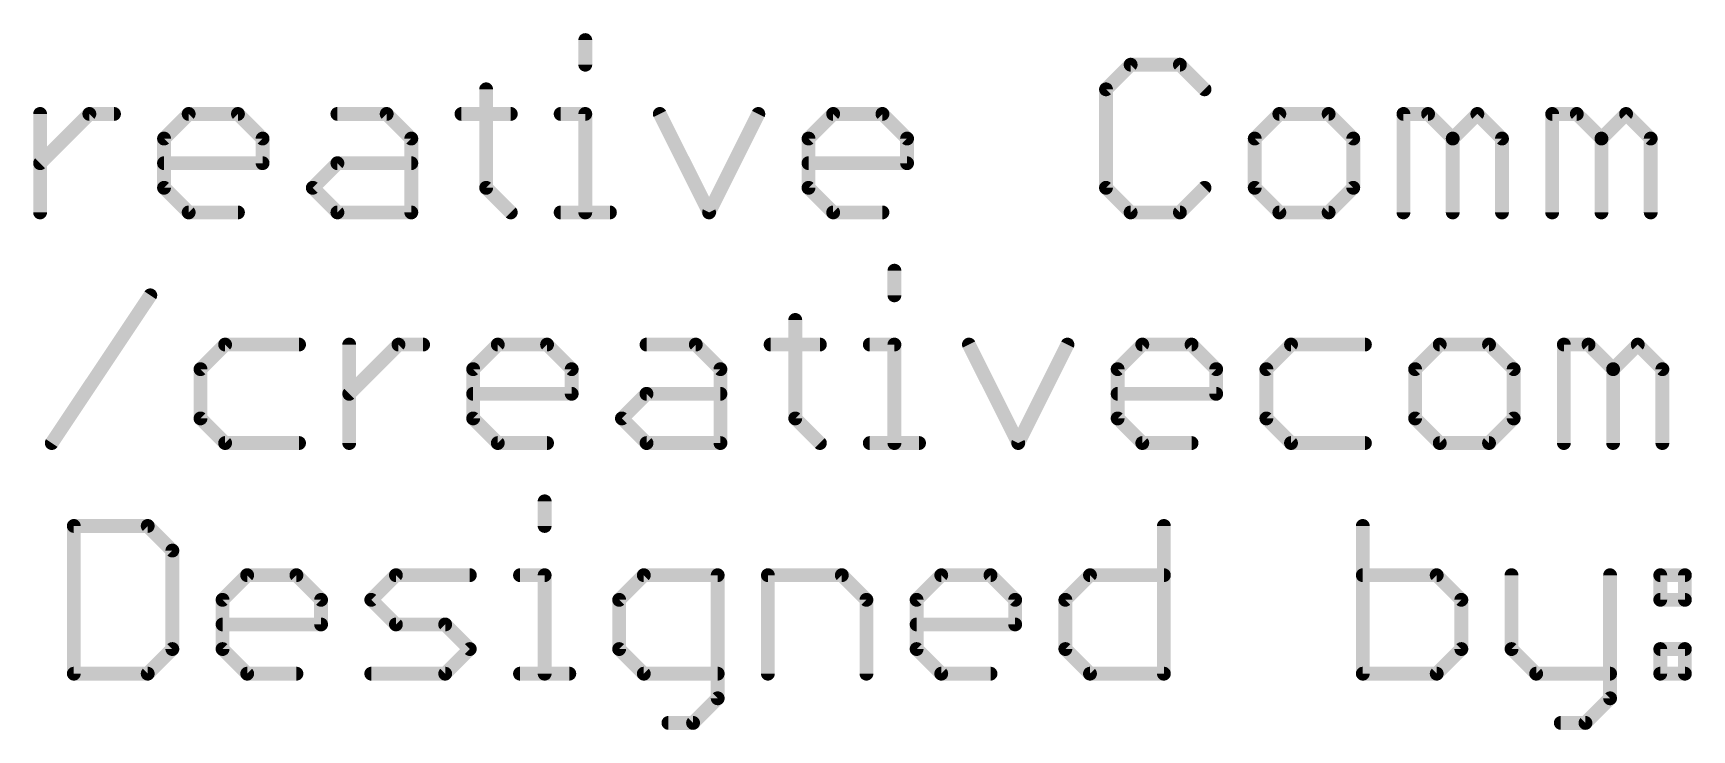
# Model space of a CAD drawing. Extents: x -34 to 73, y -20 to 26.
# Drawn here: x -2.91 to 15.35, y -19.59 to -11.92 of the extents above; entities that cross this region are included whole.
import ezdxf

# ---------------------------------------------------------------- set-up
doc = ezdxf.new("R2010")
doc.units = 0
doc.layers.add('51', color=53, linetype='CONTINUOUS')

msp = doc.modelspace()

# ---------------------------------------------------------------- linework, layer by layer
at = {"layer": '51', "const_width": 0.1524}
for points in [[(3.1662, -11.9956), (3.1662, -12.2668)], [(9.1691, -12.2668), (8.898, -12.538)], [(9.7115, -12.2668), (9.1691, -12.2668)], [(9.9826, -12.538), (9.7115, -12.2668)], [(2.0748, -12.538), (2.0748, -13.6226)], [(8.898, -12.538), (8.898, -13.6226)], [(-2.835, -13.8938), (-2.835, -12.8091)], [(-2.835, -13.3515), (-2.2926, -12.8091)], [(-2.2926, -12.8091), (-2.0215, -12.8091)], [(-1.4707, -13.0803), (-1.1995, -12.8091)], [(-1.1995, -12.8091), (-0.6572, -12.8091)], [(-0.6572, -12.8091), (-0.386, -13.0803)], [(0.4376, -12.8091), (0.98, -12.8091)], [(0.98, -12.8091), (1.2511, -13.0803)], [(1.8036, -12.8091), (2.346, -12.8091)], [(2.8951, -12.8091), (3.1662, -12.8091)], [(3.1662, -12.8091), (3.1662, -13.8938)], [(3.9865, -12.8091), (4.5288, -13.8938)], [(4.5288, -13.8938), (5.0712, -12.8091)], [(5.6237, -13.0803), (5.8948, -12.8091)], [(5.8948, -12.8091), (6.4372, -12.8091)], [(6.4372, -12.8091), (6.7083, -13.0803)], [(10.8063, -12.8091), (10.5351, -13.0803)], [(11.3486, -12.8091), (10.8063, -12.8091)], [(11.6198, -13.0803), (11.3486, -12.8091)], [(12.1723, -13.8938), (12.1723, -12.8091)], [(12.1723, -12.8091), (12.4435, -12.8091)], [(12.4435, -12.8091), (12.7146, -13.0803)], [(12.7146, -13.0803), (12.9858, -12.8091)], [(12.9858, -12.8091), (13.257, -13.0803)], [(13.8095, -13.8938), (13.8095, -12.8091)], [(13.8095, -12.8091), (14.0806, -12.8091)], [(14.0806, -12.8091), (14.3518, -13.0803)], [(14.3518, -13.0803), (14.6229, -12.8091)], [(14.6229, -12.8091), (14.8941, -13.0803)], [(-1.4707, -13.6226), (-1.4707, -13.0803)], [(-0.386, -13.0803), (-0.386, -13.3515)], [(1.2511, -13.0803), (1.2511, -13.8938)], [(5.6237, -13.6226), (5.6237, -13.0803)], [(6.7083, -13.0803), (6.7083, -13.3515)], [(10.5351, -13.0803), (10.5351, -13.6226)], [(11.6198, -13.6226), (11.6198, -13.0803)], [(12.7146, -13.0803), (12.7146, -13.8938)], [(13.257, -13.0803), (13.257, -13.8938)], [(14.3518, -13.0803), (14.3518, -13.8938)], [(14.8941, -13.0803), (14.8941, -13.8938)], [(-0.386, -13.3515), (-1.4707, -13.3515)], [(0.1665, -13.6226), (0.4376, -13.3515)], [(0.4376, -13.3515), (1.2511, -13.3515)], [(6.7083, -13.3515), (5.6237, -13.3515)], [(-1.1995, -13.8938), (-1.4707, -13.6226)], [(0.4376, -13.8938), (0.1665, -13.6226)], [(2.0748, -13.6226), (2.346, -13.8938)], [(5.8948, -13.8938), (5.6237, -13.6226)], [(8.898, -13.6226), (9.1691, -13.8938)], [(9.7115, -13.8938), (9.9826, -13.6226)], [(10.5351, -13.6226), (10.8063, -13.8938)], [(11.3486, -13.8938), (11.6198, -13.6226)], [(-0.6572, -13.8938), (-1.1995, -13.8938)], [(1.2511, -13.8938), (0.4376, -13.8938)], [(2.8951, -13.8938), (3.4374, -13.8938)], [(6.4372, -13.8938), (5.8948, -13.8938)], [(9.1691, -13.8938), (9.7115, -13.8938)], [(10.8063, -13.8938), (11.3486, -13.8938)], [(6.569, -14.5356), (6.569, -14.8068)], [(-2.7066, -16.4338), (-1.6219, -14.8068)], [(5.4775, -15.078), (5.4775, -16.1626)], [(-0.7982, -15.3491), (-1.0694, -15.6203)], [(0.0153, -15.3491), (-0.7982, -15.3491)], [(0.5677, -16.4338), (0.5677, -15.3491)], [(0.5677, -15.8915), (1.1101, -15.3491)], [(1.1101, -15.3491), (1.3812, -15.3491)], [(1.932, -15.6203), (2.2032, -15.3491)], [(2.2032, -15.3491), (2.7455, -15.3491)], [(2.7455, -15.3491), (3.0167, -15.6203)], [(3.8404, -15.3491), (4.3827, -15.3491)], [(4.3827, -15.3491), (4.6539, -15.6203)], [(5.2064, -15.3491), (5.7487, -15.3491)], [(6.2978, -15.3491), (6.569, -15.3491)], [(6.569, -15.3491), (6.569, -16.4338)], [(7.3892, -15.3491), (7.9316, -16.4338)], [(7.9316, -16.4338), (8.4739, -15.3491)], [(9.0264, -15.6203), (9.2976, -15.3491)], [(9.2976, -15.3491), (9.8399, -15.3491)], [(9.8399, -15.3491), (10.111, -15.6203)], [(10.9347, -15.3491), (10.6635, -15.6203)], [(11.7482, -15.3491), (10.9347, -15.3491)], [(12.5719, -15.3491), (12.3007, -15.6203)], [(13.1142, -15.3491), (12.5719, -15.3491)], [(13.3854, -15.6203), (13.1142, -15.3491)], [(13.9379, -16.4338), (13.9379, -15.3491)], [(13.9379, -15.3491), (14.209, -15.3491)], [(14.209, -15.3491), (14.4802, -15.6203)], [(14.4802, -15.6203), (14.7514, -15.3491)], [(14.7514, -15.3491), (15.0225, -15.6203)], [(-1.0694, -15.6203), (-1.0694, -16.1626)], [(1.932, -16.1626), (1.932, -15.6203)], [(3.0167, -15.6203), (3.0167, -15.8915)], [(4.6539, -15.6203), (4.6539, -16.4338)], [(9.0264, -16.1626), (9.0264, -15.6203)], [(10.111, -15.6203), (10.111, -15.8915)], [(10.6635, -15.6203), (10.6635, -16.1626)], [(12.3007, -15.6203), (12.3007, -16.1626)], [(13.3854, -16.1626), (13.3854, -15.6203)], [(14.4802, -15.6203), (14.4802, -16.4338)], [(15.0225, -15.6203), (15.0225, -16.4338)], [(3.0167, -15.8915), (1.932, -15.8915)], [(3.5692, -16.1626), (3.8404, -15.8915)], [(3.8404, -15.8915), (4.6539, -15.8915)], [(10.111, -15.8915), (9.0264, -15.8915)], [(-1.0694, -16.1626), (-0.7982, -16.4338)], [(2.2032, -16.4338), (1.932, -16.1626)], [(3.8404, -16.4338), (3.5692, -16.1626)], [(5.4775, -16.1626), (5.7487, -16.4338)], [(9.2976, -16.4338), (9.0264, -16.1626)], [(10.6635, -16.1626), (10.9347, -16.4338)], [(12.3007, -16.1626), (12.5719, -16.4338)], [(13.1142, -16.4338), (13.3854, -16.1626)], [(-0.7982, -16.4338), (0.0153, -16.4338)], [(2.7455, -16.4338), (2.2032, -16.4338)], [(4.6539, -16.4338), (3.8404, -16.4338)], [(6.2978, -16.4338), (6.8401, -16.4338)], [(9.8399, -16.4338), (9.2976, -16.4338)], [(10.9347, -16.4338), (11.7482, -16.4338)], [(12.5719, -16.4338), (13.1142, -16.4338)], [(2.7188, -17.0756), (2.7188, -17.3468)], [(-2.4638, -17.3468), (-2.4638, -18.9738)], [(-1.6503, -17.3468), (-2.4638, -17.3468)], [(-1.3791, -17.618), (-1.6503, -17.3468)], [(9.5352, -17.3468), (9.5352, -18.9738)], [(11.7249, -17.3468), (11.7249, -18.9738)], [(-1.3791, -18.7026), (-1.3791, -17.618)], [(-0.8266, -18.1603), (-0.5555, -17.8891)], [(-0.5555, -17.8891), (-0.0132, -17.8891)], [(-0.0132, -17.8891), (0.258, -18.1603)], [(0.8105, -18.1603), (1.0817, -17.8891)], [(1.0817, -17.8891), (1.8952, -17.8891)], [(2.4477, -17.8891), (2.7188, -17.8891)], [(2.7188, -17.8891), (2.7188, -18.9738)], [(3.8103, -17.8891), (3.5391, -18.1603)], [(4.6238, -17.8891), (3.8103, -17.8891)], [(4.6238, -19.245), (4.6238, -17.8891)], [(5.1763, -18.9738), (5.1763, -17.8891)], [(5.1763, -17.8891), (5.9898, -17.8891)], [(5.9898, -17.8891), (6.2609, -18.1603)], [(6.8134, -18.1603), (7.0846, -17.8891)], [(7.0846, -17.8891), (7.6269, -17.8891)], [(7.6269, -17.8891), (7.8981, -18.1603)], [(8.4506, -18.1603), (8.7217, -17.8891)], [(8.7217, -17.8891), (9.5352, -17.8891)], [(12.5384, -17.8891), (11.7249, -17.8891)], [(12.8095, -18.1603), (12.5384, -17.8891)], [(13.362, -17.8891), (13.362, -18.7026)], [(14.4467, -17.8891), (14.4467, -19.245)], [(14.9992, -17.8891), (15.2704, -17.8891)], [(14.9992, -18.1603), (14.9992, -17.8891)], [(15.2704, -17.8891), (15.2704, -18.1603)], [(-0.8266, -18.7026), (-0.8266, -18.1603)], [(0.258, -18.1603), (0.258, -18.4315)], [(1.0817, -18.4315), (0.8105, -18.1603)], [(3.5391, -18.1603), (3.5391, -18.7026)], [(6.2609, -18.1603), (6.2609, -18.9738)], [(6.8134, -18.7026), (6.8134, -18.1603)], [(7.8981, -18.1603), (7.8981, -18.4315)], [(8.4506, -18.7026), (8.4506, -18.1603)], [(12.8095, -18.7026), (12.8095, -18.1603)], [(15.2704, -18.1603), (14.9992, -18.1603)], [(0.258, -18.4315), (-0.8266, -18.4315)], [(1.624, -18.4315), (1.0817, -18.4315)], [(1.8952, -18.7026), (1.624, -18.4315)], [(7.8981, -18.4315), (6.8134, -18.4315)], [(-1.6503, -18.9738), (-1.3791, -18.7026)], [(-0.5555, -18.9738), (-0.8266, -18.7026)], [(1.624, -18.9738), (1.8952, -18.7026)], [(3.5391, -18.7026), (3.8103, -18.9738)], [(7.0846, -18.9738), (6.8134, -18.7026)], [(8.7217, -18.9738), (8.4506, -18.7026)], [(12.5384, -18.9738), (12.8095, -18.7026)], [(13.362, -18.7026), (13.6332, -18.9738)], [(14.9992, -18.7026), (15.2704, -18.7026)], [(14.9992, -18.9738), (14.9992, -18.7026)], [(15.2704, -18.7026), (15.2704, -18.9738)], [(-2.4638, -18.9738), (-1.6503, -18.9738)], [(-0.0132, -18.9738), (-0.5555, -18.9738)], [(0.8105, -18.9738), (1.624, -18.9738)], [(2.4477, -18.9738), (2.99, -18.9738)], [(3.8103, -18.9738), (4.6238, -18.9738)], [(7.6269, -18.9738), (7.0846, -18.9738)], [(9.5352, -18.9738), (8.7217, -18.9738)], [(11.7249, -18.9738), (12.5384, -18.9738)], [(13.6332, -18.9738), (14.4467, -18.9738)], [(15.2704, -18.9738), (14.9992, -18.9738)], [(4.3526, -19.5161), (4.6238, -19.245)], [(14.4467, -19.245), (14.1755, -19.5161)], [(4.0814, -19.5161), (4.3526, -19.5161)], [(14.1755, -19.5161), (13.9044, -19.5161)]]:
    msp.add_lwpolyline(points, dxfattribs=at)
at = {"layer": '51', "const_width": 0.0762}
for points in [[(3.2043, -11.9956, 1), (3.1281, -11.9956)], [(3.1281, -12.2668, 1), (3.2043, -12.2668)], [(9.1691, -12.2287, 1), (9.1691, -12.3049)], [(9.1961, -12.2938, 1), (9.1422, -12.2399)], [(9.7384, -12.2399, 1), (9.6845, -12.2938)], [(9.7115, -12.3049, 1), (9.7115, -12.2287)], [(2.1129, -12.538, 1), (2.0367, -12.538)], [(8.871, -12.511, 1), (8.9249, -12.5649)], [(8.9361, -12.538, 1), (8.8599, -12.538)], [(9.9557, -12.5649, 1), (10.0096, -12.511)], [(-2.7969, -12.8091, 1), (-2.8731, -12.8091)], [(-2.2926, -12.771, 1), (-2.2926, -12.8472)], [(-2.2657, -12.8361, 1), (-2.3196, -12.7822)], [(-2.0215, -12.8472, 1), (-2.0215, -12.771)], [(-1.1995, -12.771, 1), (-1.1995, -12.8472)], [(-1.1726, -12.8361, 1), (-1.2265, -12.7822)], [(-0.6302, -12.7822, 1), (-0.6841, -12.8361)], [(-0.6572, -12.8472, 1), (-0.6572, -12.771)], [(0.4376, -12.771, 1), (0.4376, -12.8472)], [(1.0069, -12.7822, 1), (0.953, -12.8361)], [(0.98, -12.8472, 1), (0.98, -12.771)], [(1.8036, -12.771, 1), (1.8036, -12.8472)], [(2.346, -12.8472, 1), (2.346, -12.771)], [(2.8951, -12.771, 1), (2.8951, -12.8472)], [(3.2043, -12.8091, 1), (3.1281, -12.8091)], [(3.1662, -12.8472, 1), (3.1662, -12.771)], [(4.0206, -12.7921, 1), (3.9524, -12.8262)], [(5.1052, -12.8262, 1), (5.0371, -12.7921)], [(5.8948, -12.771, 1), (5.8948, -12.8472)], [(5.9218, -12.8361, 1), (5.8679, -12.7822)], [(6.4641, -12.7822, 1), (6.4102, -12.8361)], [(6.4372, -12.8472, 1), (6.4372, -12.771)], [(10.8063, -12.771, 1), (10.8063, -12.8472)], [(10.8332, -12.8361, 1), (10.7794, -12.7822)], [(11.3756, -12.7822, 1), (11.3217, -12.8361)], [(11.3486, -12.8472, 1), (11.3486, -12.771)], [(12.2104, -12.8091, 1), (12.1342, -12.8091)], [(12.1723, -12.771, 1), (12.1723, -12.8472)], [(12.4704, -12.7822, 1), (12.4165, -12.8361)], [(12.4435, -12.8472, 1), (12.4435, -12.771)], [(13.0127, -12.7822, 1), (12.9588, -12.8361)], [(13.0127, -12.8361, 1), (12.9588, -12.7822)], [(13.8476, -12.8091, 1), (13.7713, -12.8091)], [(13.8095, -12.771, 1), (13.8095, -12.8472)], [(14.1076, -12.7822, 1), (14.0537, -12.8361)], [(14.0806, -12.8472, 1), (14.0806, -12.771)], [(14.6499, -12.7822, 1), (14.596, -12.8361)], [(14.6499, -12.8361, 1), (14.596, -12.7822)], [(-1.4326, -13.0803, 1), (-1.5088, -13.0803)], [(-1.4976, -13.0534, 1), (-1.4437, -13.1072)], [(-0.3479, -13.0803, 1), (-0.4241, -13.0803)], [(-0.413, -13.1072, 1), (-0.3591, -13.0534)], [(1.2892, -13.0803, 1), (1.213, -13.0803)], [(1.2242, -13.1072, 1), (1.2781, -13.0534)], [(5.6618, -13.0803, 1), (5.5856, -13.0803)], [(5.5967, -13.0534, 1), (5.6506, -13.1072)], [(6.7464, -13.0803, 1), (6.6702, -13.0803)], [(6.6814, -13.1072, 1), (6.7353, -13.0534)], [(10.5732, -13.0803, 1), (10.497, -13.0803)], [(10.5082, -13.0534, 1), (10.5621, -13.1072)], [(11.6579, -13.0803, 1), (11.5817, -13.0803)], [(11.5929, -13.1072, 1), (11.6467, -13.0534)], [(12.7527, -13.0803, 1), (12.6765, -13.0803)], [(12.6877, -13.0534, 1), (12.7416, -13.1072)], [(12.6877, -13.1072, 1), (12.7416, -13.0534)], [(13.2951, -13.0803, 1), (13.2189, -13.0803)], [(13.23, -13.1072, 1), (13.2839, -13.0534)], [(14.3899, -13.0803, 1), (14.3137, -13.0803)], [(14.3248, -13.0534, 1), (14.3787, -13.1072)], [(14.3248, -13.1072, 1), (14.3787, -13.0534)], [(14.9322, -13.0803, 1), (14.856, -13.0803)], [(14.8672, -13.1072, 1), (14.9211, -13.0534)], [(-2.8619, -13.3245, 1), (-2.808, -13.3784)], [(-1.4707, -13.3134, 1), (-1.4707, -13.3896)], [(-0.4241, -13.3515, 1), (-0.3479, -13.3515)], [(-0.386, -13.3896, 1), (-0.386, -13.3134)], [(0.4376, -13.3134, 1), (0.4376, -13.3896)], [(0.4646, -13.3784, 1), (0.4107, -13.3245)], [(1.2511, -13.3896, 1), (1.2511, -13.3134)], [(5.6237, -13.3134, 1), (5.6237, -13.3896)], [(6.6702, -13.3515, 1), (6.7464, -13.3515)], [(6.7083, -13.3896, 1), (6.7083, -13.3134)], [(-1.4437, -13.5957, 1), (-1.4976, -13.6496)], [(-1.5088, -13.6226, 1), (-1.4326, -13.6226)], [(0.1934, -13.5957, 1), (0.1395, -13.6496)], [(0.1395, -13.5957, 1), (0.1934, -13.6496)], [(2.1017, -13.5957, 1), (2.0479, -13.6496)], [(2.0367, -13.6226, 1), (2.1129, -13.6226)], [(5.6506, -13.5957, 1), (5.5967, -13.6496)], [(5.5856, -13.6226, 1), (5.6618, -13.6226)], [(8.9249, -13.5957, 1), (8.871, -13.6496)], [(8.8599, -13.6226, 1), (8.9361, -13.6226)], [(10.0096, -13.6496, 1), (9.9557, -13.5957)], [(10.5621, -13.5957, 1), (10.5082, -13.6496)], [(10.497, -13.6226, 1), (10.5732, -13.6226)], [(11.5817, -13.6226, 1), (11.6579, -13.6226)], [(11.6467, -13.6496, 1), (11.5929, -13.5957)], [(-2.8731, -13.8938, 1), (-2.7969, -13.8938)], [(-1.1995, -13.8557, 1), (-1.1995, -13.9319)], [(-1.2265, -13.9207, 1), (-1.1726, -13.8669)], [(-0.6572, -13.9319, 1), (-0.6572, -13.8557)], [(0.4376, -13.8557, 1), (0.4376, -13.9319)], [(0.4107, -13.9207, 1), (0.4646, -13.8669)], [(1.213, -13.8938, 1), (1.2892, -13.8938)], [(1.2511, -13.9319, 1), (1.2511, -13.8557)], [(2.319, -13.9207, 1), (2.3729, -13.8669)], [(2.8951, -13.8557, 1), (2.8951, -13.9319)], [(3.1281, -13.8938, 1), (3.2043, -13.8938)], [(3.4374, -13.9319, 1), (3.4374, -13.8557)], [(4.4948, -13.8768, 1), (4.5629, -13.9108)], [(4.4948, -13.9108, 1), (4.5629, -13.8768)], [(5.8948, -13.8557, 1), (5.8948, -13.9319)], [(5.8679, -13.9207, 1), (5.9218, -13.8669)], [(6.4372, -13.9319, 1), (6.4372, -13.8557)], [(9.1691, -13.8557, 1), (9.1691, -13.9319)], [(9.1422, -13.9207, 1), (9.1961, -13.8669)], [(9.6845, -13.8669, 1), (9.7384, -13.9207)], [(9.7115, -13.9319, 1), (9.7115, -13.8557)], [(10.8063, -13.8557, 1), (10.8063, -13.9319)], [(10.7794, -13.9207, 1), (10.8332, -13.8669)], [(11.3217, -13.8669, 1), (11.3756, -13.9207)], [(11.3486, -13.9319, 1), (11.3486, -13.8557)], [(12.1342, -13.8938, 1), (12.2104, -13.8938)], [(12.6765, -13.8938, 1), (12.7527, -13.8938)], [(13.2189, -13.8938, 1), (13.2951, -13.8938)], [(13.7713, -13.8938, 1), (13.8476, -13.8938)], [(14.3137, -13.8938, 1), (14.3899, -13.8938)], [(14.856, -13.8938, 1), (14.9322, -13.8938)], [(6.6071, -14.5356, 1), (6.5309, -14.5356)], [(-1.5902, -14.8279, 1), (-1.6536, -14.7857)], [(6.5309, -14.8068, 1), (6.6071, -14.8068)], [(5.5156, -15.078, 1), (5.4394, -15.078)], [(-0.7982, -15.311, 1), (-0.7982, -15.3872)], [(-0.7713, -15.3761, 1), (-0.8252, -15.3222)], [(0.0153, -15.3872, 1), (0.0153, -15.311)], [(0.6058, -15.3491, 1), (0.5296, -15.3491)], [(1.1101, -15.311, 1), (1.1101, -15.3872)], [(1.137, -15.3761, 1), (1.0831, -15.3222)], [(1.3812, -15.3872, 1), (1.3812, -15.311)], [(2.2032, -15.311, 1), (2.2032, -15.3872)], [(2.2301, -15.3761, 1), (2.1763, -15.3222)], [(2.7725, -15.3222, 1), (2.7186, -15.3761)], [(2.7455, -15.3872, 1), (2.7455, -15.311)], [(3.8404, -15.311, 1), (3.8404, -15.3872)], [(4.4096, -15.3222, 1), (4.3558, -15.3761)], [(4.3827, -15.3872, 1), (4.3827, -15.311)], [(5.2064, -15.311, 1), (5.2064, -15.3872)], [(5.7487, -15.3872, 1), (5.7487, -15.311)], [(6.2978, -15.311, 1), (6.2978, -15.3872)], [(6.6071, -15.3491, 1), (6.5309, -15.3491)], [(6.569, -15.3872, 1), (6.569, -15.311)], [(7.4233, -15.3321, 1), (7.3552, -15.3662)], [(8.508, -15.3662, 1), (8.4398, -15.3321)], [(9.2976, -15.311, 1), (9.2976, -15.3872)], [(9.3245, -15.3761, 1), (9.2706, -15.3222)], [(9.8668, -15.3222, 1), (9.8129, -15.3761)], [(9.8399, -15.3872, 1), (9.8399, -15.311)], [(10.9347, -15.311, 1), (10.9347, -15.3872)], [(10.9616, -15.3761, 1), (10.9078, -15.3222)], [(11.7482, -15.3872, 1), (11.7482, -15.311)], [(12.5719, -15.311, 1), (12.5719, -15.3872)], [(12.5988, -15.3761, 1), (12.5449, -15.3222)], [(13.1411, -15.3222, 1), (13.0873, -15.3761)], [(13.1142, -15.3872, 1), (13.1142, -15.311)], [(13.976, -15.3491, 1), (13.8998, -15.3491)], [(13.9379, -15.311, 1), (13.9379, -15.3872)], [(14.236, -15.3222, 1), (14.1821, -15.3761)], [(14.209, -15.3872, 1), (14.209, -15.311)], [(14.7783, -15.3222, 1), (14.7244, -15.3761)], [(14.7783, -15.3761, 1), (14.7244, -15.3222)], [(-1.0313, -15.6203, 1), (-1.1075, -15.6203)], [(-1.0964, -15.5934, 1), (-1.0425, -15.6472)], [(1.9701, -15.6203, 1), (1.8939, -15.6203)], [(1.9051, -15.5934, 1), (1.959, -15.6472)], [(3.0548, -15.6203, 1), (2.9786, -15.6203)], [(2.9898, -15.6472, 1), (3.0436, -15.5934)], [(4.692, -15.6203, 1), (4.6158, -15.6203)], [(4.6269, -15.6472, 1), (4.6808, -15.5934)], [(9.0645, -15.6203, 1), (8.9883, -15.6203)], [(8.9994, -15.5934, 1), (9.0533, -15.6472)], [(10.1491, -15.6203, 1), (10.0729, -15.6203)], [(10.0841, -15.6472, 1), (10.138, -15.5934)], [(10.7016, -15.6203, 1), (10.6254, -15.6203)], [(10.6366, -15.5934, 1), (10.6905, -15.6472)], [(12.3388, -15.6203, 1), (12.2626, -15.6203)], [(12.2738, -15.5934, 1), (12.3276, -15.6472)], [(13.4235, -15.6203, 1), (13.3473, -15.6203)], [(13.3584, -15.6472, 1), (13.4123, -15.5934)], [(14.5183, -15.6203, 1), (14.4421, -15.6203)], [(14.4532, -15.5934, 1), (14.5071, -15.6472)], [(14.4532, -15.6472, 1), (14.5071, -15.5934)], [(15.0606, -15.6203, 1), (14.9844, -15.6203)], [(14.9956, -15.6472, 1), (15.0495, -15.5934)], [(0.5408, -15.8645, 1), (0.5947, -15.9184)], [(1.932, -15.8534, 1), (1.932, -15.9296)], [(2.9786, -15.8915, 1), (3.0548, -15.8915)], [(3.0167, -15.9296, 1), (3.0167, -15.8534)], [(3.8404, -15.8534, 1), (3.8404, -15.9296)], [(3.8673, -15.9184, 1), (3.8134, -15.8645)], [(4.6539, -15.9296, 1), (4.6539, -15.8534)], [(9.0264, -15.8534, 1), (9.0264, -15.9296)], [(10.0729, -15.8915, 1), (10.1491, -15.8915)], [(10.111, -15.9296, 1), (10.111, -15.8534)], [(-1.0425, -16.1357, 1), (-1.0964, -16.1896)], [(-1.1075, -16.1626, 1), (-1.0313, -16.1626)], [(1.959, -16.1357, 1), (1.9051, -16.1896)], [(1.8939, -16.1626, 1), (1.9701, -16.1626)], [(3.5961, -16.1357, 1), (3.5423, -16.1896)], [(3.5423, -16.1357, 1), (3.5961, -16.1896)], [(5.5045, -16.1357, 1), (5.4506, -16.1896)], [(5.4394, -16.1626, 1), (5.5156, -16.1626)], [(9.0533, -16.1357, 1), (8.9994, -16.1896)], [(8.9883, -16.1626, 1), (9.0645, -16.1626)], [(10.6905, -16.1357, 1), (10.6366, -16.1896)], [(10.6254, -16.1626, 1), (10.7016, -16.1626)], [(12.3276, -16.1357, 1), (12.2738, -16.1896)], [(12.2626, -16.1626, 1), (12.3388, -16.1626)], [(13.3473, -16.1626, 1), (13.4235, -16.1626)], [(13.4123, -16.1896, 1), (13.3584, -16.1357)], [(-2.7383, -16.4127, 1), (-2.6749, -16.4549)], [(-0.7982, -16.3957, 1), (-0.7982, -16.4719)], [(-0.8252, -16.4607, 1), (-0.7713, -16.4069)], [(0.0153, -16.4719, 1), (0.0153, -16.3957)], [(0.5296, -16.4338, 1), (0.6058, -16.4338)], [(2.2032, -16.3957, 1), (2.2032, -16.4719)], [(2.1763, -16.4607, 1), (2.2301, -16.4069)], [(2.7455, -16.4719, 1), (2.7455, -16.3957)], [(3.8404, -16.3957, 1), (3.8404, -16.4719)], [(3.8134, -16.4607, 1), (3.8673, -16.4069)], [(4.6158, -16.4338, 1), (4.692, -16.4338)], [(4.6539, -16.4719, 1), (4.6539, -16.3957)], [(5.7217, -16.4607, 1), (5.7756, -16.4069)], [(6.2978, -16.3957, 1), (6.2978, -16.4719)], [(6.5309, -16.4338, 1), (6.6071, -16.4338)], [(6.8401, -16.4719, 1), (6.8401, -16.3957)], [(7.8975, -16.4168, 1), (7.9656, -16.4508)], [(7.8975, -16.4508, 1), (7.9656, -16.4168)], [(9.2976, -16.3957, 1), (9.2976, -16.4719)], [(9.2706, -16.4607, 1), (9.3245, -16.4069)], [(9.8399, -16.4719, 1), (9.8399, -16.3957)], [(10.9347, -16.3957, 1), (10.9347, -16.4719)], [(10.9078, -16.4607, 1), (10.9616, -16.4069)], [(11.7482, -16.4719, 1), (11.7482, -16.3957)], [(12.5719, -16.3957, 1), (12.5719, -16.4719)], [(12.5449, -16.4607, 1), (12.5988, -16.4069)], [(13.0873, -16.4069, 1), (13.1411, -16.4607)], [(13.1142, -16.4719, 1), (13.1142, -16.3957)], [(13.8998, -16.4338, 1), (13.976, -16.4338)], [(14.4421, -16.4338, 1), (14.5183, -16.4338)], [(14.9844, -16.4338, 1), (15.0606, -16.4338)], [(2.7569, -17.0756, 1), (2.6807, -17.0756)], [(-2.4257, -17.3468, 1), (-2.5019, -17.3468)], [(-2.4638, -17.3087, 1), (-2.4638, -17.3849)], [(-1.6234, -17.3199, 1), (-1.6772, -17.3738)], [(-1.6503, -17.3849, 1), (-1.6503, -17.3087)], [(2.6807, -17.3468, 1), (2.7569, -17.3468)], [(9.5733, -17.3468, 1), (9.4971, -17.3468)], [(11.763, -17.3468, 1), (11.6868, -17.3468)], [(-1.341, -17.618, 1), (-1.4172, -17.618)], [(-1.4061, -17.6449, 1), (-1.3522, -17.591)], [(-0.5555, -17.851, 1), (-0.5555, -17.9272)], [(-0.5285, -17.9161, 1), (-0.5824, -17.8622)], [(0.0138, -17.8622, 1), (-0.0401, -17.9161)], [(-0.0132, -17.9272, 1), (-0.0132, -17.851)], [(1.0817, -17.851, 1), (1.0817, -17.9272)], [(1.1086, -17.9161, 1), (1.0547, -17.8622)], [(1.8952, -17.9272, 1), (1.8952, -17.851)], [(2.4477, -17.851, 1), (2.4477, -17.9272)], [(2.7569, -17.8891, 1), (2.6807, -17.8891)], [(2.7188, -17.9272, 1), (2.7188, -17.851)], [(3.8103, -17.851, 1), (3.8103, -17.9272)], [(3.8372, -17.9161, 1), (3.7833, -17.8622)], [(4.6619, -17.8891, 1), (4.5857, -17.8891)], [(4.6238, -17.9272, 1), (4.6238, -17.851)], [(5.2144, -17.8891, 1), (5.1382, -17.8891)], [(5.1763, -17.851, 1), (5.1763, -17.9272)], [(6.0167, -17.8622, 1), (5.9628, -17.9161)], [(5.9898, -17.9272, 1), (5.9898, -17.851)], [(7.0846, -17.851, 1), (7.0846, -17.9272)], [(7.1115, -17.9161, 1), (7.0576, -17.8622)], [(7.6539, -17.8622, 1), (7.6, -17.9161)], [(7.6269, -17.9272, 1), (7.6269, -17.851)], [(8.7217, -17.851, 1), (8.7217, -17.9272)], [(8.7487, -17.9161, 1), (8.6948, -17.8622)], [(9.5352, -17.9272, 1), (9.5352, -17.851)], [(11.7249, -17.851, 1), (11.7249, -17.9272)], [(12.5653, -17.8622, 1), (12.5114, -17.9161)], [(12.5384, -17.9272, 1), (12.5384, -17.851)], [(13.4001, -17.8891, 1), (13.3239, -17.8891)], [(14.4848, -17.8891, 1), (14.4086, -17.8891)], [(14.9992, -17.851, 1), (14.9992, -17.9272)], [(15.0373, -17.8891, 1), (14.9611, -17.8891)], [(15.3085, -17.8891, 1), (15.2323, -17.8891)], [(15.2704, -17.9272, 1), (15.2704, -17.851)], [(-0.7885, -18.1603, 1), (-0.8647, -18.1603)], [(-0.8536, -18.1334, 1), (-0.7997, -18.1872)], [(0.2961, -18.1603, 1), (0.2199, -18.1603)], [(0.2311, -18.1872, 1), (0.285, -18.1334)], [(0.8375, -18.1334, 1), (0.7836, -18.1872)], [(0.7836, -18.1334, 1), (0.8375, -18.1872)], [(3.5772, -18.1603, 1), (3.501, -18.1603)], [(3.5122, -18.1334, 1), (3.566, -18.1872)], [(6.299, -18.1603, 1), (6.2228, -18.1603)], [(6.234, -18.1872, 1), (6.2879, -18.1334)], [(6.8515, -18.1603, 1), (6.7753, -18.1603)], [(6.7865, -18.1334, 1), (6.8404, -18.1872)], [(7.9362, -18.1603, 1), (7.86, -18.1603)], [(7.8711, -18.1872, 1), (7.925, -18.1334)], [(8.4887, -18.1603, 1), (8.4125, -18.1603)], [(8.4236, -18.1334, 1), (8.4775, -18.1872)], [(12.8476, -18.1603, 1), (12.7714, -18.1603)], [(12.7826, -18.1872, 1), (12.8365, -18.1334)], [(14.9992, -18.1222, 1), (14.9992, -18.1984)], [(14.9611, -18.1603, 1), (15.0373, -18.1603)], [(15.2323, -18.1603, 1), (15.3085, -18.1603)], [(15.2704, -18.1984, 1), (15.2704, -18.1222)], [(-0.8266, -18.3934, 1), (-0.8266, -18.4696)], [(0.2199, -18.4315, 1), (0.2961, -18.4315)], [(0.258, -18.4696, 1), (0.258, -18.3934)], [(1.0817, -18.3934, 1), (1.0817, -18.4696)], [(1.0547, -18.4584, 1), (1.1086, -18.4045)], [(1.6509, -18.4045, 1), (1.5971, -18.4584)], [(1.624, -18.4696, 1), (1.624, -18.3934)], [(6.8134, -18.3934, 1), (6.8134, -18.4696)], [(7.86, -18.4315, 1), (7.9362, -18.4315)], [(7.8981, -18.4696, 1), (7.8981, -18.3934)], [(-1.4172, -18.7026, 1), (-1.341, -18.7026)], [(-1.3522, -18.7296, 1), (-1.4061, -18.6757)], [(-0.7997, -18.6757, 1), (-0.8536, -18.7296)], [(-0.8647, -18.7026, 1), (-0.7885, -18.7026)], [(1.9221, -18.7296, 1), (1.8682, -18.6757)], [(1.8682, -18.7296, 1), (1.9221, -18.6757)], [(3.566, -18.6757, 1), (3.5122, -18.7296)], [(3.501, -18.7026, 1), (3.5772, -18.7026)], [(6.8404, -18.6757, 1), (6.7865, -18.7296)], [(6.7753, -18.7026, 1), (6.8515, -18.7026)], [(8.4775, -18.6757, 1), (8.4236, -18.7296)], [(8.4125, -18.7026, 1), (8.4887, -18.7026)], [(12.7714, -18.7026, 1), (12.8476, -18.7026)], [(12.8365, -18.7296, 1), (12.7826, -18.6757)], [(13.389, -18.6757, 1), (13.3351, -18.7296)], [(13.3239, -18.7026, 1), (13.4001, -18.7026)], [(14.9992, -18.6645, 1), (14.9992, -18.7407)], [(15.0373, -18.7026, 1), (14.9611, -18.7026)], [(15.3085, -18.7026, 1), (15.2323, -18.7026)], [(15.2704, -18.7407, 1), (15.2704, -18.6645)], [(-2.4638, -18.9357, 1), (-2.4638, -19.0119)], [(-2.5019, -18.9738, 1), (-2.4257, -18.9738)], [(-1.6772, -18.9469, 1), (-1.6234, -19.0007)], [(-1.6503, -19.0119, 1), (-1.6503, -18.9357)], [(-0.5555, -18.9357, 1), (-0.5555, -19.0119)], [(-0.5824, -19.0007, 1), (-0.5285, -18.9469)], [(-0.0132, -19.0119, 1), (-0.0132, -18.9357)], [(0.8105, -18.9357, 1), (0.8105, -19.0119)], [(1.5971, -18.9469, 1), (1.6509, -19.0007)], [(1.624, -19.0119, 1), (1.624, -18.9357)], [(2.4477, -18.9357, 1), (2.4477, -19.0119)], [(2.6807, -18.9738, 1), (2.7569, -18.9738)], [(2.99, -19.0119, 1), (2.99, -18.9357)], [(3.8103, -18.9357, 1), (3.8103, -19.0119)], [(3.7833, -19.0007, 1), (3.8372, -18.9469)], [(4.6238, -19.0119, 1), (4.6238, -18.9357)], [(5.1382, -18.9738, 1), (5.2144, -18.9738)], [(6.2228, -18.9738, 1), (6.299, -18.9738)], [(7.0846, -18.9357, 1), (7.0846, -19.0119)], [(7.0576, -19.0007, 1), (7.1115, -18.9469)], [(7.6269, -19.0119, 1), (7.6269, -18.9357)], [(8.7217, -18.9357, 1), (8.7217, -19.0119)], [(8.6948, -19.0007, 1), (8.7487, -18.9469)], [(9.4971, -18.9738, 1), (9.5733, -18.9738)], [(9.5352, -19.0119, 1), (9.5352, -18.9357)], [(11.7249, -18.9357, 1), (11.7249, -19.0119)], [(11.6868, -18.9738, 1), (11.763, -18.9738)], [(12.5114, -18.9469, 1), (12.5653, -19.0007)], [(12.5384, -19.0119, 1), (12.5384, -18.9357)], [(13.6332, -18.9357, 1), (13.6332, -19.0119)], [(13.6063, -19.0007, 1), (13.6601, -18.9469)], [(14.4467, -19.0119, 1), (14.4467, -18.9357)], [(14.9992, -18.9357, 1), (14.9992, -19.0119)], [(14.9611, -18.9738, 1), (15.0373, -18.9738)], [(15.2323, -18.9738, 1), (15.3085, -18.9738)], [(15.2704, -19.0119, 1), (15.2704, -18.9357)], [(4.6507, -19.2719, 1), (4.5968, -19.218)], [(14.4736, -19.2719, 1), (14.4198, -19.218)], [(4.5857, -19.245, 1), (4.6619, -19.245)], [(14.4086, -19.245, 1), (14.4848, -19.245)], [(4.0814, -19.478, 1), (4.0814, -19.5542)], [(4.3257, -19.4892, 1), (4.3795, -19.5431)], [(4.3526, -19.5542, 1), (4.3526, -19.478)], [(13.9044, -19.478, 1), (13.9044, -19.5542)], [(14.1486, -19.4892, 1), (14.2025, -19.5431)], [(14.1755, -19.5542, 1), (14.1755, -19.478)]]:
    msp.add_lwpolyline(points, format="xyb", dxfattribs=at)

doc.saveas('drawing.dxf')
